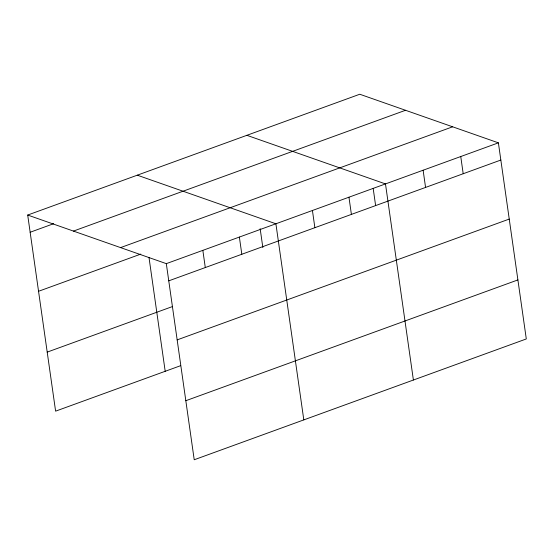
<?xml version="1.0" encoding="UTF-8"?>
<svg xmlns="http://www.w3.org/2000/svg" width="554" height="554" viewBox="0 0 554 554"><rect width="100%" height="100%" fill="white"/><g stroke="black" fill="none" stroke-linecap="round" stroke-linejoin="round"><path stroke-width="0.83" d="M27.7 215.049L359.775 94.242L498.392 142.842L526.3 338.951L194.225 459.758L166.311 263.642L27.7 215.049L55.608 411.158L180.618 365.682M30.151 232.251L53.69 223.684M73.44 231.087L405.521 110.281M120.571 247.61L452.646 126.804M38.551 291.286L140.834 254.085M166.311 263.642L498.392 142.842M168.762 280.843L500.837 160.044M47.208 352.115L172.218 306.646M177.162 339.886L509.237 219.079M185.819 400.715L517.9 279.915M246.869 135.315L385.48 183.914L413.395 380.023M137.288 175.182L275.899 223.781L303.807 419.89M460.755 156.533L463.199 173.734M423.118 170.223L425.569 187.425M373.188 188.478L375.626 205.61M348.958 197.203L351.402 214.405M312.428 210.492L314.873 227.694M260.158 228.691L262.845 247.541M239.37 237.07L241.821 254.272M202.84 250.36L205.292 267.554M148.991 257.423L165.196 371.291"/></g></svg>
